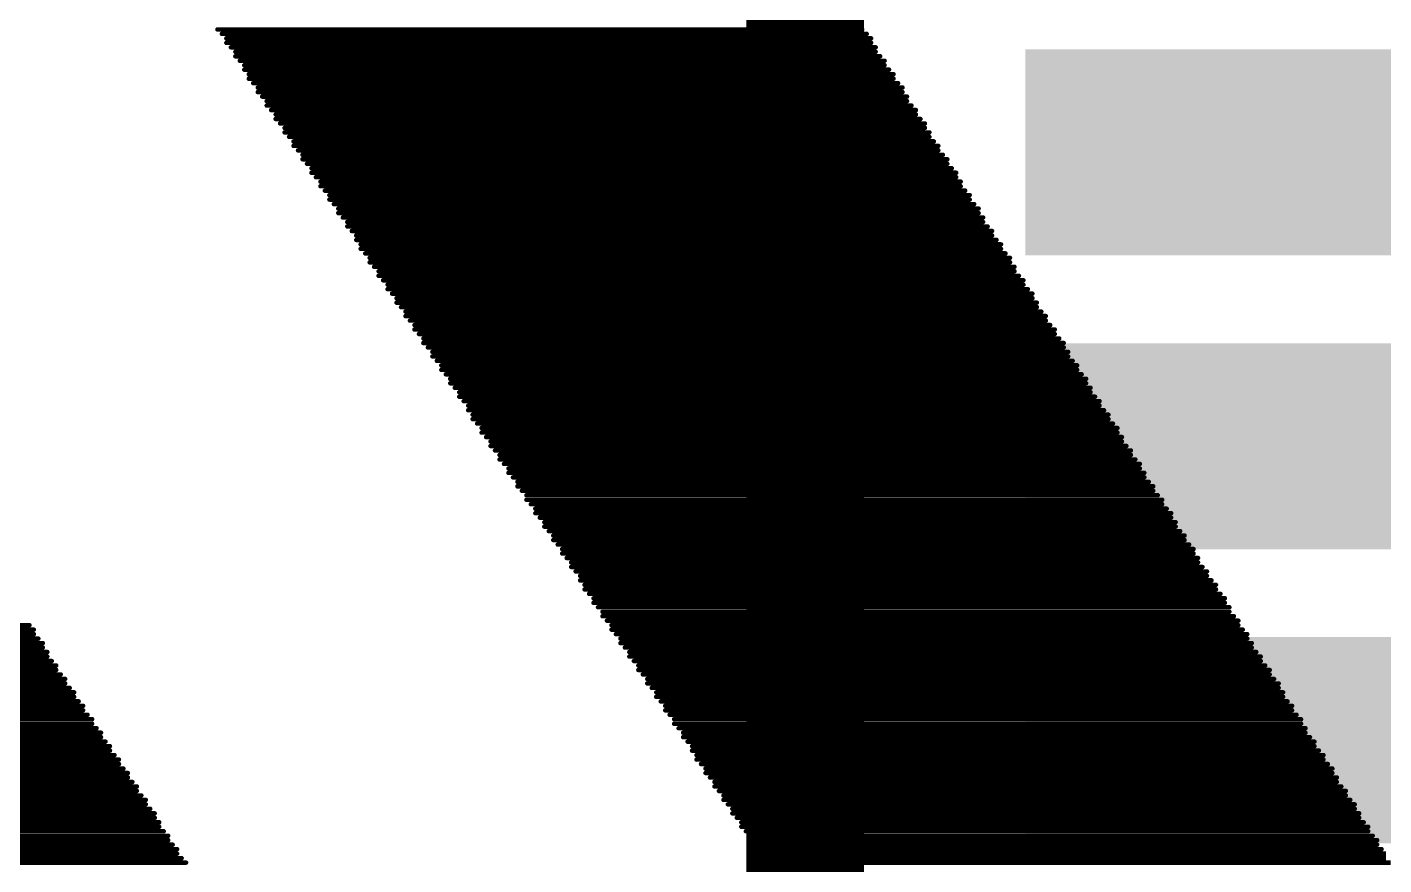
# Model space of a CAD drawing. Header units: millimetres. Extents: x -6 to 151, y -20 to 98.
# Drawn here: x 117.863 to 120.172, y 33.283 to 34.708 of the extents above; entities that cross this region are included whole.
import ezdxf

# ---------------------------------------------------------------- set-up
doc = ezdxf.new("R2010")
doc.units = ezdxf.units.MM
for name, color, linetype in [('BottomOverlay', 54, 'Continuous'), ('TopOverlay', 2, 'Continuous'), ('TopPaste', 8, 'Continuous'), ('TopSolder', 216, 'Continuous')]:
    doc.layers.add(name, color=color, linetype=linetype)

# ---------------------------------------------------------------- blocks, each defined once
blk = doc.blocks.new('TSQFP50P1600X1600X120_100N_286')
at = {"layer": 'TopPaste'}
for points in [[(3.85, -6.65), (4.15, -6.65), (4.15, -8.45), (3.85, -8.45)], [(4.35, -6.65), (4.65, -6.65), (4.65, -8.45), (4.35, -8.45)], [(4.85, -6.65), (5.15, -6.65), (5.15, -8.45), (4.85, -8.45)]]:
    blk.add_hatch(color=8, dxfattribs=at).paths.add_polyline_path(points)
at = {"layer": 'TopSolder'}
for points in [[(3.8246, -6.6246), (4.1754, -6.6246), (4.1754, -8.4754), (3.8246, -8.4754)], [(4.3246, -6.6246), (4.6754, -6.6246), (4.6754, -8.4754), (4.3246, -8.4754)], [(4.8246, -6.6246), (5.1754, -6.6246), (5.1754, -8.4754), (4.8246, -8.4754)]]:
    blk.add_hatch(color=216, dxfattribs=at).paths.add_polyline_path(points)
at = {"layer": 'TopOverlay', "const_width": 0.2}
blk.add_lwpolyline([(-6.25, -6.25), (6.25, -6.25)], dxfattribs=at)

msp = doc.modelspace()

# ---------------------------------------------------------------- linework, layer by layer
at = {"layer": 'BottomOverlay', "const_width": 0.00762}
for points in [[(118.1866, 34.704), (119.2839, 34.704)], [(118.1942, 34.6964), (119.2915, 34.6964)], [(118.2019, 34.6888), (119.2991, 34.6888)], [(118.2019, 34.6812), (119.2991, 34.6812)], [(118.2095, 34.6736), (119.3068, 34.6736)], [(118.2171, 34.6659), (119.3068, 34.6659)], [(118.2171, 34.6583), (119.3144, 34.6583)], [(118.2247, 34.6507), (119.322, 34.6507)], [(118.2323, 34.6431), (119.322, 34.6431)], [(118.2323, 34.6355), (119.3296, 34.6355)], [(118.24, 34.6278), (119.3372, 34.6278)], [(118.24, 34.6202), (119.3372, 34.6202)], [(118.2476, 34.6126), (119.3449, 34.6126)], [(118.2552, 34.605), (119.3525, 34.605)], [(118.2552, 34.5974), (119.3525, 34.5974)], [(118.2628, 34.5897), (119.3601, 34.5897)], [(118.2704, 34.5821), (119.3601, 34.5821)], [(118.2704, 34.5745), (119.3677, 34.5745)], [(118.2781, 34.5669), (119.3753, 34.5669)], [(118.2857, 34.5593), (119.3753, 34.5593)], [(118.2857, 34.5516), (119.383, 34.5516)], [(118.2933, 34.544), (119.3906, 34.544)], [(118.3009, 34.5364), (119.3906, 34.5364)], [(118.3009, 34.5288), (119.3982, 34.5288)], [(118.3085, 34.5212), (119.3982, 34.5212)], [(118.3162, 34.5135), (119.4058, 34.5135)], [(118.3162, 34.5059), (119.4134, 34.5059)], [(118.3238, 34.4983), (119.4134, 34.4983)], [(118.3314, 34.4907), (119.4211, 34.4907)], [(118.3314, 34.4831), (119.4287, 34.4831)], [(118.339, 34.4754), (119.4287, 34.4754)], [(118.3466, 34.4678), (119.4363, 34.4678)], [(118.3466, 34.4602), (119.4439, 34.4602)], [(118.3543, 34.4526), (119.4439, 34.4526)], [(118.3619, 34.445), (119.4515, 34.445)], [(118.3619, 34.4373), (119.4515, 34.4373)], [(118.3695, 34.4297), (119.4592, 34.4297)], [(118.3771, 34.4221), (119.4668, 34.4221)], [(118.3771, 34.4145), (119.4668, 34.4145)], [(118.3847, 34.4069), (119.4744, 34.4069)], [(118.3924, 34.3992), (119.482, 34.3992)], [(118.3924, 34.3916), (119.482, 34.3916)], [(118.4, 34.384), (119.4896, 34.384)], [(118.4076, 34.3764), (119.4896, 34.3764)], [(118.4076, 34.3688), (119.4973, 34.3688)], [(118.4152, 34.3611), (119.5049, 34.3611)], [(118.4228, 34.3535), (119.5049, 34.3535)], [(118.4228, 34.3459), (119.5125, 34.3459)], [(118.4305, 34.3383), (119.5201, 34.3383)], [(118.4305, 34.3307), (119.5201, 34.3307)], [(118.4381, 34.323), (119.5277, 34.323)], [(118.4457, 34.3154), (119.5354, 34.3154)], [(118.4457, 34.3078), (119.5354, 34.3078)], [(118.4533, 34.3002), (119.543, 34.3002)], [(118.4609, 34.2926), (119.543, 34.2926)], [(118.4609, 34.2849), (119.5506, 34.2849)], [(118.4686, 34.2773), (119.5582, 34.2773)], [(118.4762, 34.2697), (119.5582, 34.2697)], [(118.4762, 34.2621), (119.5658, 34.2621)], [(118.4838, 34.2545), (119.5735, 34.2545)], [(118.4914, 34.2468), (119.5735, 34.2468)], [(118.4914, 34.2392), (119.5811, 34.2392)], [(118.499, 34.2316), (119.5811, 34.2316)], [(118.5067, 34.224), (119.5887, 34.224)], [(118.5067, 34.2164), (119.5963, 34.2164)], [(118.5143, 34.2087), (119.5963, 34.2087)], [(118.5219, 34.2011), (119.6039, 34.2011)], [(118.5219, 34.1935), (119.6116, 34.1935)], [(118.5295, 34.1859), (119.6116, 34.1859)], [(118.5371, 34.1783), (119.6192, 34.1783)], [(118.5371, 34.1706), (119.6268, 34.1706)], [(118.5448, 34.163), (119.6268, 34.163)], [(118.5524, 34.1554), (119.6344, 34.1554)], [(118.5524, 34.1478), (119.6344, 34.1478)], [(118.56, 34.1402), (119.642, 34.1402)], [(118.5676, 34.1325), (119.6497, 34.1325)], [(118.5676, 34.1249), (119.6497, 34.1249)], [(118.5752, 34.1173), (119.6573, 34.1173)], [(118.5829, 34.1097), (119.6649, 34.1097)], [(118.5829, 34.1021), (119.6649, 34.1021)], [(118.5905, 34.0944), (119.6725, 34.0944)], [(118.5981, 34.0868), (119.6725, 34.0868)], [(118.5981, 34.0792), (119.6801, 34.0792)], [(118.6057, 34.0716), (119.6878, 34.0716)], [(118.6133, 34.064), (119.6878, 34.064)], [(118.6133, 34.0563), (119.6954, 34.0563)], [(118.621, 34.0487), (119.703, 34.0487)], [(118.621, 34.0411), (119.703, 34.0411)], [(118.6286, 34.0335), (119.7106, 34.0335)], [(118.6362, 34.0259), (119.7182, 34.0259)], [(118.6362, 34.0182), (119.7182, 34.0182)], [(118.6438, 34.0106), (119.7259, 34.0106)], [(118.6514, 34.003), (119.7259, 34.003)], [(118.6514, 33.9954), (119.7335, 33.9954)], [(118.6591, 33.9878), (119.7411, 33.9878)], [(118.6667, 33.9801), (119.7411, 33.9801)], [(118.6667, 33.9725), (119.7487, 33.9725)], [(118.6743, 33.9649), (119.7563, 33.9649)], [(118.6819, 33.9573), (119.7563, 33.9573)], [(118.6819, 33.9497), (119.764, 33.9497)], [(118.6895, 33.942), (119.764, 33.942)], [(118.6972, 33.9344), (119.7716, 33.9344)], [(118.6972, 33.9268), (119.7792, 33.9268)], [(118.7048, 33.9192), (119.7792, 33.9192)], [(118.7124, 33.9116), (119.7868, 33.9116)], [(118.7124, 33.9039), (119.7944, 33.9039)], [(118.72, 33.8963), (119.7944, 33.8963)], [(118.7276, 33.8887), (119.8021, 33.8887)], [(118.7276, 33.8811), (119.8097, 33.8811)], [(118.7353, 33.8735), (119.8097, 33.8735)], [(118.7429, 33.8658), (119.8173, 33.8658)], [(118.7429, 33.8582), (119.8173, 33.8582)], [(118.7505, 33.8506), (119.8249, 33.8506)], [(118.7581, 33.843), (119.8325, 33.843)], [(118.7581, 33.8354), (119.8325, 33.8354)], [(118.7657, 33.8277), (119.8402, 33.8277)], [(118.7734, 33.8201), (119.8478, 33.8201)], [(118.7734, 33.8125), (119.8478, 33.8125)], [(118.781, 33.8049), (119.8554, 33.8049)], [(118.7886, 33.7973), (119.8554, 33.7973)], [(118.7886, 33.7896), (119.863, 33.7896)], [(118.7962, 33.782), (119.8706, 33.782)], [(118.8038, 33.7744), (119.8706, 33.7744)], [(118.8038, 33.7668), (119.8783, 33.7668)], [(118.8115, 33.7592), (119.8859, 33.7592)], [(118.8115, 33.7515), (119.8859, 33.7515)], [(118.8191, 33.7439), (119.8935, 33.7439)], [(118.8267, 33.7363), (119.9011, 33.7363)], [(118.8267, 33.7287), (119.9011, 33.7287)], [(118.8343, 33.7211), (119.9087, 33.7211)], [(118.8419, 33.7134), (119.9087, 33.7134)], [(118.8419, 33.7058), (119.9164, 33.7058)], [(115.192, 33.6906), (117.8666, 33.6906)], [(115.192, 33.683), (117.8742, 33.683)], [(118.8496, 33.6982), (119.924, 33.6982)], [(118.8572, 33.6906), (119.924, 33.6906)], [(118.8572, 33.683), (119.9316, 33.683)], [(115.192, 33.6753), (117.8742, 33.6753)], [(115.192, 33.6677), (117.8818, 33.6677)], [(115.192, 33.6601), (117.8894, 33.6601)], [(118.8648, 33.6753), (119.9392, 33.6753)], [(118.8724, 33.6677), (119.9392, 33.6677)], [(118.8724, 33.6601), (119.9468, 33.6601)], [(115.192, 33.6525), (117.8894, 33.6525)], [(115.192, 33.6449), (117.8971, 33.6449)], [(115.192, 33.6372), (117.8971, 33.6372)], [(118.88, 33.6525), (119.9468, 33.6525)], [(118.8877, 33.6449), (119.9545, 33.6449)], [(118.8877, 33.6372), (119.9621, 33.6372)], [(115.192, 33.6296), (117.9047, 33.6296)], [(115.192, 33.622), (117.9123, 33.622)], [(115.192, 33.6144), (117.9123, 33.6144)], [(118.8953, 33.6296), (119.9621, 33.6296)], [(118.9029, 33.622), (119.9697, 33.622)], [(118.9029, 33.6144), (119.9773, 33.6144)], [(115.192, 33.6068), (117.9199, 33.6068)], [(115.192, 33.5991), (117.9275, 33.5991)], [(115.192, 33.5915), (117.9275, 33.5915)], [(118.9105, 33.6068), (119.9773, 33.6068)], [(118.9181, 33.5991), (119.9849, 33.5991)], [(118.9181, 33.5915), (119.9926, 33.5915)], [(115.192, 33.5839), (117.9352, 33.5839)], [(115.192, 33.5763), (117.9428, 33.5763)], [(115.192, 33.5687), (117.9428, 33.5687)], [(118.9258, 33.5839), (119.9926, 33.5839)], [(118.9334, 33.5763), (120.0002, 33.5763)], [(118.9334, 33.5687), (120.0002, 33.5687)], [(115.192, 33.561), (117.9504, 33.561)], [(115.192, 33.5534), (117.958, 33.5534)], [(115.192, 33.5458), (117.958, 33.5458)], [(118.941, 33.561), (120.0078, 33.561)], [(118.9486, 33.5534), (120.0154, 33.5534)], [(118.9486, 33.5458), (120.0154, 33.5458)], [(115.192, 33.5382), (117.9656, 33.5382)], [(115.192, 33.5306), (117.9733, 33.5306)], [(115.192, 33.5229), (117.9733, 33.5229)], [(118.9562, 33.5382), (120.023, 33.5382)], [(118.9639, 33.5306), (120.0307, 33.5306)], [(118.9639, 33.5229), (120.0307, 33.5229)], [(115.192, 33.5153), (117.9809, 33.5153)], [(115.192, 33.5077), (117.9885, 33.5077)], [(115.192, 33.5001), (117.9885, 33.5001)], [(118.9715, 33.5153), (120.0383, 33.5153)], [(118.9791, 33.5077), (120.0383, 33.5077)], [(118.9791, 33.5001), (120.0459, 33.5001)], [(115.192, 33.4925), (117.9961, 33.4925)], [(115.192, 33.4848), (118.0037, 33.4848)], [(115.192, 33.4772), (118.0037, 33.4772)], [(118.9867, 33.4925), (120.0535, 33.4925)], [(118.9943, 33.4848), (120.0535, 33.4848)], [(118.9943, 33.4772), (120.0611, 33.4772)], [(115.192, 33.4696), (118.0114, 33.4696)], [(115.192, 33.462), (118.019, 33.462)], [(115.192, 33.4544), (118.019, 33.4544)], [(119.002, 33.4696), (120.0688, 33.4696)], [(119.002, 33.462), (120.0688, 33.462)], [(119.0096, 33.4544), (120.0764, 33.4544)], [(115.192, 33.4467), (118.0266, 33.4467)], [(115.192, 33.4391), (118.0342, 33.4391)], [(115.192, 33.4315), (118.0342, 33.4315)], [(119.0172, 33.4467), (120.084, 33.4467)], [(119.0172, 33.4391), (120.084, 33.4391)], [(119.0248, 33.4315), (120.0916, 33.4315)], [(115.192, 33.4239), (118.0418, 33.4239)], [(115.192, 33.4163), (118.0495, 33.4163)], [(115.192, 33.4086), (118.0495, 33.4086)], [(119.0324, 33.4239), (120.0916, 33.4239)], [(119.0324, 33.4163), (120.0992, 33.4163)], [(119.0401, 33.4086), (120.1069, 33.4086)], [(115.192, 33.401), (118.0571, 33.401)], [(115.192, 33.3934), (118.0647, 33.3934)], [(115.192, 33.3858), (118.0647, 33.3858)], [(119.0477, 33.401), (120.1069, 33.401)], [(119.0477, 33.3934), (120.1145, 33.3934)], [(119.0553, 33.3858), (120.1221, 33.3858)], [(115.192, 33.3782), (118.0723, 33.3782)], [(115.192, 33.3705), (118.0799, 33.3705)], [(115.192, 33.3629), (118.0799, 33.3629)], [(119.0629, 33.3782), (120.1221, 33.3782)], [(119.0629, 33.3705), (120.1297, 33.3705)], [(119.0705, 33.3629), (120.1297, 33.3629)], [(115.192, 33.3553), (118.0876, 33.3553)], [(115.192, 33.3477), (118.0876, 33.3477)], [(115.192, 33.3401), (118.0952, 33.3401)], [(119.0782, 33.3553), (120.1373, 33.3553)], [(119.0782, 33.3477), (120.145, 33.3477)], [(119.0858, 33.3401), (120.145, 33.3401)], [(115.192, 33.3324), (118.1028, 33.3324)], [(115.192, 33.3248), (118.1028, 33.3248)], [(115.192, 33.3172), (118.1104, 33.3172)], [(119.0934, 33.3324), (120.1526, 33.3324)], [(119.0934, 33.3248), (120.1602, 33.3248)], [(119.101, 33.3172), (120.1602, 33.3172)], [(115.192, 33.3096), (118.118, 33.3096)], [(115.192, 33.302), (118.118, 33.302)], [(115.192, 33.2943), (118.1257, 33.2943)], [(119.1086, 33.3096), (120.1678, 33.3096)], [(119.1086, 33.302), (120.1754, 33.302)], [(119.1163, 33.2943), (120.1754, 33.2943)], [(115.192, 33.2867), (118.1333, 33.2867)], [(119.1239, 33.2867), (120.1831, 33.2867)]]:
    msp.add_lwpolyline(points, dxfattribs=at)
at = {"layer": 'BottomOverlay', "const_width": 0.00381}
for points in [[(118.1847, 34.704, 1), (118.1885, 34.704, 1)], [(119.282, 34.704, 1), (119.2858, 34.704, 1)], [(118.1923, 34.6964, 1), (118.1961, 34.6964, 1)], [(118.1999, 34.6888, 1), (118.2038, 34.6888, 1)], [(118.1999, 34.6812, 1), (118.2038, 34.6812, 1)], [(119.2896, 34.6964, 1), (119.2934, 34.6964, 1)], [(119.2972, 34.6888, 1), (119.301, 34.6888, 1)], [(119.2972, 34.6812, 1), (119.301, 34.6812, 1)], [(118.2076, 34.6736, 1), (118.2114, 34.6736, 1)], [(118.2152, 34.6659, 1), (118.219, 34.6659, 1)], [(118.2152, 34.6583, 1), (118.219, 34.6583, 1)], [(119.3048, 34.6736, 1), (119.3087, 34.6736, 1)], [(119.3048, 34.6659, 1), (119.3087, 34.6659, 1)], [(119.3125, 34.6583, 1), (119.3163, 34.6583, 1)], [(118.2228, 34.6507, 1), (118.2266, 34.6507, 1)], [(118.2304, 34.6431, 1), (118.2342, 34.6431, 1)], [(118.2304, 34.6355, 1), (118.2342, 34.6355, 1)], [(119.3201, 34.6507, 1), (119.3239, 34.6507, 1)], [(119.3201, 34.6431, 1), (119.3239, 34.6431, 1)], [(119.3277, 34.6355, 1), (119.3315, 34.6355, 1)], [(118.238, 34.6278, 1), (118.2419, 34.6278, 1)], [(118.238, 34.6202, 1), (118.2419, 34.6202, 1)], [(118.2457, 34.6126, 1), (118.2495, 34.6126, 1)], [(119.3353, 34.6278, 1), (119.3391, 34.6278, 1)], [(119.3353, 34.6202, 1), (119.3391, 34.6202, 1)], [(119.3429, 34.6126, 1), (119.3468, 34.6126, 1)], [(118.2533, 34.605, 1), (118.2571, 34.605, 1)], [(118.2533, 34.5974, 1), (118.2571, 34.5974, 1)], [(118.2609, 34.5897, 1), (118.2647, 34.5897, 1)], [(119.3506, 34.605, 1), (119.3544, 34.605, 1)], [(119.3506, 34.5974, 1), (119.3544, 34.5974, 1)], [(119.3582, 34.5897, 1), (119.362, 34.5897, 1)], [(118.2685, 34.5821, 1), (118.2723, 34.5821, 1)], [(118.2685, 34.5745, 1), (118.2723, 34.5745, 1)], [(118.2761, 34.5669, 1), (118.28, 34.5669, 1)], [(119.3582, 34.5821, 1), (119.362, 34.5821, 1)], [(119.3658, 34.5745, 1), (119.3696, 34.5745, 1)], [(119.3734, 34.5669, 1), (119.3772, 34.5669, 1)], [(118.2838, 34.5593, 1), (118.2876, 34.5593, 1)], [(118.2838, 34.5516, 1), (118.2876, 34.5516, 1)], [(118.2914, 34.544, 1), (118.2952, 34.544, 1)], [(119.3734, 34.5593, 1), (119.3772, 34.5593, 1)], [(119.381, 34.5516, 1), (119.3849, 34.5516, 1)], [(119.3887, 34.544, 1), (119.3925, 34.544, 1)], [(118.299, 34.5364, 1), (118.3028, 34.5364, 1)], [(118.299, 34.5288, 1), (118.3028, 34.5288, 1)], [(118.3066, 34.5212, 1), (118.3104, 34.5212, 1)], [(119.3887, 34.5364, 1), (119.3925, 34.5364, 1)], [(119.3963, 34.5288, 1), (119.4001, 34.5288, 1)], [(119.3963, 34.5212, 1), (119.4001, 34.5212, 1)], [(118.3142, 34.5135, 1), (118.3181, 34.5135, 1)], [(118.3142, 34.5059, 1), (118.3181, 34.5059, 1)], [(118.3219, 34.4983, 1), (118.3257, 34.4983, 1)], [(118.3295, 34.4907, 1), (118.3333, 34.4907, 1)], [(119.4039, 34.5135, 1), (119.4077, 34.5135, 1)], [(119.4115, 34.5059, 1), (119.4153, 34.5059, 1)], [(119.4115, 34.4983, 1), (119.4153, 34.4983, 1)], [(119.4191, 34.4907, 1), (119.423, 34.4907, 1)], [(118.3295, 34.4831, 1), (118.3333, 34.4831, 1)], [(118.3371, 34.4754, 1), (118.3409, 34.4754, 1)], [(118.3447, 34.4678, 1), (118.3485, 34.4678, 1)], [(119.4268, 34.4831, 1), (119.4306, 34.4831, 1)], [(119.4268, 34.4754, 1), (119.4306, 34.4754, 1)], [(119.4344, 34.4678, 1), (119.4382, 34.4678, 1)], [(118.3447, 34.4602, 1), (118.3485, 34.4602, 1)], [(118.3523, 34.4526, 1), (118.3562, 34.4526, 1)], [(118.36, 34.445, 1), (118.3638, 34.445, 1)], [(119.442, 34.4602, 1), (119.4458, 34.4602, 1)], [(119.442, 34.4526, 1), (119.4458, 34.4526, 1)], [(119.4496, 34.445, 1), (119.4534, 34.445, 1)], [(118.36, 34.4373, 1), (118.3638, 34.4373, 1)], [(118.3676, 34.4297, 1), (118.3714, 34.4297, 1)], [(118.3752, 34.4221, 1), (118.379, 34.4221, 1)], [(119.4496, 34.4373, 1), (119.4534, 34.4373, 1)], [(119.4572, 34.4297, 1), (119.4611, 34.4297, 1)], [(119.4649, 34.4221, 1), (119.4687, 34.4221, 1)], [(118.3752, 34.4145, 1), (118.379, 34.4145, 1)], [(118.3828, 34.4069, 1), (118.3866, 34.4069, 1)], [(118.3904, 34.3992, 1), (118.3943, 34.3992, 1)], [(119.4649, 34.4145, 1), (119.4687, 34.4145, 1)], [(119.4725, 34.4069, 1), (119.4763, 34.4069, 1)], [(119.4801, 34.3992, 1), (119.4839, 34.3992, 1)], [(118.3904, 34.3916, 1), (118.3943, 34.3916, 1)], [(118.3981, 34.384, 1), (118.4019, 34.384, 1)], [(118.4057, 34.3764, 1), (118.4095, 34.3764, 1)], [(119.4801, 34.3916, 1), (119.4839, 34.3916, 1)], [(119.4877, 34.384, 1), (119.4915, 34.384, 1)], [(119.4877, 34.3764, 1), (119.4915, 34.3764, 1)], [(118.4057, 34.3688, 1), (118.4095, 34.3688, 1)], [(118.4133, 34.3611, 1), (118.4171, 34.3611, 1)], [(118.4209, 34.3535, 1), (118.4247, 34.3535, 1)], [(119.4953, 34.3688, 1), (119.4992, 34.3688, 1)], [(119.503, 34.3611, 1), (119.5068, 34.3611, 1)], [(119.503, 34.3535, 1), (119.5068, 34.3535, 1)], [(118.4209, 34.3459, 1), (118.4247, 34.3459, 1)], [(118.4285, 34.3383, 1), (118.4324, 34.3383, 1)], [(118.4285, 34.3307, 1), (118.4324, 34.3307, 1)], [(119.5106, 34.3459, 1), (119.5144, 34.3459, 1)], [(119.5182, 34.3383, 1), (119.522, 34.3383, 1)], [(119.5182, 34.3307, 1), (119.522, 34.3307, 1)], [(118.4362, 34.323, 1), (118.44, 34.323, 1)], [(118.4438, 34.3154, 1), (118.4476, 34.3154, 1)], [(118.4438, 34.3078, 1), (118.4476, 34.3078, 1)], [(119.5258, 34.323, 1), (119.5296, 34.323, 1)], [(119.5334, 34.3154, 1), (119.5373, 34.3154, 1)], [(119.5334, 34.3078, 1), (119.5373, 34.3078, 1)], [(118.4514, 34.3002, 1), (118.4552, 34.3002, 1)], [(118.459, 34.2926, 1), (118.4628, 34.2926, 1)], [(118.459, 34.2849, 1), (118.4628, 34.2849, 1)], [(119.5411, 34.3002, 1), (119.5449, 34.3002, 1)], [(119.5411, 34.2926, 1), (119.5449, 34.2926, 1)], [(119.5487, 34.2849, 1), (119.5525, 34.2849, 1)], [(118.4666, 34.2773, 1), (118.4705, 34.2773, 1)], [(118.4743, 34.2697, 1), (118.4781, 34.2697, 1)], [(118.4743, 34.2621, 1), (118.4781, 34.2621, 1)], [(119.5563, 34.2773, 1), (119.5601, 34.2773, 1)], [(119.5563, 34.2697, 1), (119.5601, 34.2697, 1)], [(119.5639, 34.2621, 1), (119.5677, 34.2621, 1)], [(118.4819, 34.2545, 1), (118.4857, 34.2545, 1)], [(118.4895, 34.2468, 1), (118.4933, 34.2468, 1)], [(118.4895, 34.2392, 1), (118.4933, 34.2392, 1)], [(119.5715, 34.2545, 1), (119.5754, 34.2545, 1)], [(119.5715, 34.2468, 1), (119.5754, 34.2468, 1)], [(119.5792, 34.2392, 1), (119.583, 34.2392, 1)], [(118.4971, 34.2316, 1), (118.5009, 34.2316, 1)], [(118.5047, 34.224, 1), (118.5086, 34.224, 1)], [(118.5047, 34.2164, 1), (118.5086, 34.2164, 1)], [(119.5792, 34.2316, 1), (119.583, 34.2316, 1)], [(119.5868, 34.224, 1), (119.5906, 34.224, 1)], [(119.5944, 34.2164, 1), (119.5982, 34.2164, 1)], [(118.5124, 34.2087, 1), (118.5162, 34.2087, 1)], [(118.52, 34.2011, 1), (118.5238, 34.2011, 1)], [(118.52, 34.1935, 1), (118.5238, 34.1935, 1)], [(119.5944, 34.2087, 1), (119.5982, 34.2087, 1)], [(119.602, 34.2011, 1), (119.6058, 34.2011, 1)], [(119.6096, 34.1935, 1), (119.6135, 34.1935, 1)], [(118.5276, 34.1859, 1), (118.5314, 34.1859, 1)], [(118.5352, 34.1783, 1), (118.539, 34.1783, 1)], [(118.5352, 34.1706, 1), (118.539, 34.1706, 1)], [(119.6096, 34.1859, 1), (119.6135, 34.1859, 1)], [(119.6173, 34.1783, 1), (119.6211, 34.1783, 1)], [(119.6249, 34.1706, 1), (119.6287, 34.1706, 1)], [(118.5428, 34.163, 1), (118.5467, 34.163, 1)], [(118.5505, 34.1554, 1), (118.5543, 34.1554, 1)], [(118.5505, 34.1478, 1), (118.5543, 34.1478, 1)], [(119.6249, 34.163, 1), (119.6287, 34.163, 1)], [(119.6325, 34.1554, 1), (119.6363, 34.1554, 1)], [(119.6325, 34.1478, 1), (119.6363, 34.1478, 1)], [(118.5581, 34.1402, 1), (118.5619, 34.1402, 1)], [(118.5657, 34.1325, 1), (118.5695, 34.1325, 1)], [(118.5657, 34.1249, 1), (118.5695, 34.1249, 1)], [(119.6401, 34.1402, 1), (119.6439, 34.1402, 1)], [(119.6477, 34.1325, 1), (119.6516, 34.1325, 1)], [(119.6477, 34.1249, 1), (119.6516, 34.1249, 1)], [(118.5733, 34.1173, 1), (118.5771, 34.1173, 1)], [(118.5809, 34.1097, 1), (118.5848, 34.1097, 1)], [(118.5809, 34.1021, 1), (118.5848, 34.1021, 1)], [(119.6554, 34.1173, 1), (119.6592, 34.1173, 1)], [(119.663, 34.1097, 1), (119.6668, 34.1097, 1)], [(119.663, 34.1021, 1), (119.6668, 34.1021, 1)], [(118.5886, 34.0944, 1), (118.5924, 34.0944, 1)], [(118.5962, 34.0868, 1), (118.6, 34.0868, 1)], [(118.5962, 34.0792, 1), (118.6, 34.0792, 1)], [(119.6706, 34.0944, 1), (119.6744, 34.0944, 1)], [(119.6706, 34.0868, 1), (119.6744, 34.0868, 1)], [(119.6782, 34.0792, 1), (119.682, 34.0792, 1)], [(118.6038, 34.0716, 1), (118.6076, 34.0716, 1)], [(118.6114, 34.064, 1), (118.6152, 34.064, 1)], [(118.6114, 34.0563, 1), (118.6152, 34.0563, 1)], [(119.6858, 34.0716, 1), (119.6897, 34.0716, 1)], [(119.6858, 34.064, 1), (119.6897, 34.064, 1)], [(119.6935, 34.0563, 1), (119.6973, 34.0563, 1)], [(118.619, 34.0487, 1), (118.6229, 34.0487, 1)], [(118.619, 34.0411, 1), (118.6229, 34.0411, 1)], [(118.6267, 34.0335, 1), (118.6305, 34.0335, 1)], [(119.7011, 34.0487, 1), (119.7049, 34.0487, 1)], [(119.7011, 34.0411, 1), (119.7049, 34.0411, 1)], [(119.7087, 34.0335, 1), (119.7125, 34.0335, 1)], [(118.6343, 34.0259, 1), (118.6381, 34.0259, 1)], [(118.6343, 34.0182, 1), (118.6381, 34.0182, 1)], [(118.6419, 34.0106, 1), (118.6457, 34.0106, 1)], [(119.7163, 34.0259, 1), (119.7201, 34.0259, 1)], [(119.7163, 34.0182, 1), (119.7201, 34.0182, 1)], [(119.7239, 34.0106, 1), (119.7278, 34.0106, 1)], [(118.6495, 34.003, 1), (118.6533, 34.003, 1)], [(118.6495, 33.9954, 1), (118.6533, 33.9954, 1)], [(118.6571, 33.9878, 1), (118.661, 33.9878, 1)], [(119.7239, 34.003, 1), (119.7278, 34.003, 1)], [(119.7316, 33.9954, 1), (119.7354, 33.9954, 1)], [(119.7392, 33.9878, 1), (119.743, 33.9878, 1)], [(118.6648, 33.9801, 1), (118.6686, 33.9801, 1)], [(118.6648, 33.9725, 1), (118.6686, 33.9725, 1)], [(118.6724, 33.9649, 1), (118.6762, 33.9649, 1)], [(119.7392, 33.9801, 1), (119.743, 33.9801, 1)], [(119.7468, 33.9725, 1), (119.7506, 33.9725, 1)], [(119.7544, 33.9649, 1), (119.7582, 33.9649, 1)], [(118.68, 33.9573, 1), (118.6838, 33.9573, 1)], [(118.68, 33.9497, 1), (118.6838, 33.9497, 1)], [(118.6876, 33.942, 1), (118.6914, 33.942, 1)], [(119.7544, 33.9573, 1), (119.7582, 33.9573, 1)], [(119.762, 33.9497, 1), (119.7659, 33.9497, 1)], [(119.762, 33.942, 1), (119.7659, 33.942, 1)], [(118.6952, 33.9344, 1), (118.6991, 33.9344, 1)], [(118.6952, 33.9268, 1), (118.6991, 33.9268, 1)], [(118.7029, 33.9192, 1), (118.7067, 33.9192, 1)], [(119.7697, 33.9344, 1), (119.7735, 33.9344, 1)], [(119.7773, 33.9268, 1), (119.7811, 33.9268, 1)], [(119.7773, 33.9192, 1), (119.7811, 33.9192, 1)], [(118.7105, 33.9116, 1), (118.7143, 33.9116, 1)], [(118.7105, 33.9039, 1), (118.7143, 33.9039, 1)], [(118.7181, 33.8963, 1), (118.7219, 33.8963, 1)], [(119.7849, 33.9116, 1), (119.7887, 33.9116, 1)], [(119.7925, 33.9039, 1), (119.7963, 33.9039, 1)], [(119.7925, 33.8963, 1), (119.7963, 33.8963, 1)], [(118.7257, 33.8887, 1), (118.7295, 33.8887, 1)], [(118.7257, 33.8811, 1), (118.7295, 33.8811, 1)], [(118.7333, 33.8735, 1), (118.7372, 33.8735, 1)], [(119.8001, 33.8887, 1), (119.804, 33.8887, 1)], [(119.8078, 33.8811, 1), (119.8116, 33.8811, 1)], [(119.8078, 33.8735, 1), (119.8116, 33.8735, 1)], [(118.741, 33.8658, 1), (118.7448, 33.8658, 1)], [(118.741, 33.8582, 1), (118.7448, 33.8582, 1)], [(118.7486, 33.8506, 1), (118.7524, 33.8506, 1)], [(119.8154, 33.8658, 1), (119.8192, 33.8658, 1)], [(119.8154, 33.8582, 1), (119.8192, 33.8582, 1)], [(119.823, 33.8506, 1), (119.8268, 33.8506, 1)], [(118.7562, 33.843, 1), (118.76, 33.843, 1)], [(118.7562, 33.8354, 1), (118.76, 33.8354, 1)], [(118.7638, 33.8277, 1), (118.7676, 33.8277, 1)], [(119.8306, 33.843, 1), (119.8344, 33.843, 1)], [(119.8306, 33.8354, 1), (119.8344, 33.8354, 1)], [(119.8382, 33.8277, 1), (119.8421, 33.8277, 1)], [(118.7714, 33.8201, 1), (118.7753, 33.8201, 1)], [(118.7714, 33.8125, 1), (118.7753, 33.8125, 1)], [(118.7791, 33.8049, 1), (118.7829, 33.8049, 1)], [(119.8459, 33.8201, 1), (119.8497, 33.8201, 1)], [(119.8459, 33.8125, 1), (119.8497, 33.8125, 1)], [(119.8535, 33.8049, 1), (119.8573, 33.8049, 1)], [(118.7867, 33.7973, 1), (118.7905, 33.7973, 1)], [(118.7867, 33.7896, 1), (118.7905, 33.7896, 1)], [(118.7943, 33.782, 1), (118.7981, 33.782, 1)], [(119.8535, 33.7973, 1), (119.8573, 33.7973, 1)], [(119.8611, 33.7896, 1), (119.8649, 33.7896, 1)], [(119.8687, 33.782, 1), (119.8725, 33.782, 1)], [(118.8019, 33.7744, 1), (118.8057, 33.7744, 1)], [(118.8019, 33.7668, 1), (118.8057, 33.7668, 1)], [(118.8095, 33.7592, 1), (118.8134, 33.7592, 1)], [(119.8687, 33.7744, 1), (119.8725, 33.7744, 1)], [(119.8763, 33.7668, 1), (119.8802, 33.7668, 1)], [(119.884, 33.7592, 1), (119.8878, 33.7592, 1)], [(118.8095, 33.7515, 1), (118.8134, 33.7515, 1)], [(118.8172, 33.7439, 1), (118.821, 33.7439, 1)], [(118.8248, 33.7363, 1), (118.8286, 33.7363, 1)], [(118.8248, 33.7287, 1), (118.8286, 33.7287, 1)], [(119.884, 33.7515, 1), (119.8878, 33.7515, 1)], [(119.8916, 33.7439, 1), (119.8954, 33.7439, 1)], [(119.8992, 33.7363, 1), (119.903, 33.7363, 1)], [(119.8992, 33.7287, 1), (119.903, 33.7287, 1)], [(118.8324, 33.7211, 1), (118.8362, 33.7211, 1)], [(118.84, 33.7134, 1), (118.8438, 33.7134, 1)], [(118.84, 33.7058, 1), (118.8438, 33.7058, 1)], [(119.9068, 33.7211, 1), (119.9106, 33.7211, 1)], [(119.9068, 33.7134, 1), (119.9106, 33.7134, 1)], [(119.9144, 33.7058, 1), (119.9183, 33.7058, 1)], [(117.8647, 33.6906, 1), (117.8685, 33.6906, 1)], [(117.8723, 33.683, 1), (117.8761, 33.683, 1)], [(118.8476, 33.6982, 1), (118.8515, 33.6982, 1)], [(118.8553, 33.6906, 1), (118.8591, 33.6906, 1)], [(118.8553, 33.683, 1), (118.8591, 33.683, 1)], [(119.9221, 33.6982, 1), (119.9259, 33.6982, 1)], [(119.9221, 33.6906, 1), (119.9259, 33.6906, 1)], [(119.9297, 33.683, 1), (119.9335, 33.683, 1)], [(117.8723, 33.6753, 1), (117.8761, 33.6753, 1)], [(117.8799, 33.6677, 1), (117.8837, 33.6677, 1)], [(117.8875, 33.6601, 1), (117.8913, 33.6601, 1)], [(118.8629, 33.6753, 1), (118.8667, 33.6753, 1)], [(118.8705, 33.6677, 1), (118.8743, 33.6677, 1)], [(118.8705, 33.6601, 1), (118.8743, 33.6601, 1)], [(119.9373, 33.6753, 1), (119.9411, 33.6753, 1)], [(119.9373, 33.6677, 1), (119.9411, 33.6677, 1)], [(119.9449, 33.6601, 1), (119.9487, 33.6601, 1)], [(117.8875, 33.6525, 1), (117.8913, 33.6525, 1)], [(117.8951, 33.6449, 1), (117.899, 33.6449, 1)], [(117.8951, 33.6372, 1), (117.899, 33.6372, 1)], [(118.8781, 33.6525, 1), (118.8819, 33.6525, 1)], [(118.8857, 33.6449, 1), (118.8896, 33.6449, 1)], [(118.8857, 33.6372, 1), (118.8896, 33.6372, 1)], [(119.9449, 33.6525, 1), (119.9487, 33.6525, 1)], [(119.9525, 33.6449, 1), (119.9564, 33.6449, 1)], [(119.9602, 33.6372, 1), (119.964, 33.6372, 1)], [(117.9028, 33.6296, 1), (117.9066, 33.6296, 1)], [(117.9104, 33.622, 1), (117.9142, 33.622, 1)], [(117.9104, 33.6144, 1), (117.9142, 33.6144, 1)], [(118.8934, 33.6296, 1), (118.8972, 33.6296, 1)], [(118.901, 33.622, 1), (118.9048, 33.622, 1)], [(118.901, 33.6144, 1), (118.9048, 33.6144, 1)], [(119.9602, 33.6296, 1), (119.964, 33.6296, 1)], [(119.9678, 33.622, 1), (119.9716, 33.622, 1)], [(119.9754, 33.6144, 1), (119.9792, 33.6144, 1)], [(117.918, 33.6068, 1), (117.9218, 33.6068, 1)], [(117.9256, 33.5991, 1), (117.9294, 33.5991, 1)], [(117.9256, 33.5915, 1), (117.9294, 33.5915, 1)], [(118.9086, 33.6068, 1), (118.9124, 33.6068, 1)], [(118.9162, 33.5991, 1), (118.92, 33.5991, 1)], [(118.9162, 33.5915, 1), (118.92, 33.5915, 1)], [(119.9754, 33.6068, 1), (119.9792, 33.6068, 1)], [(119.983, 33.5991, 1), (119.9868, 33.5991, 1)], [(119.9906, 33.5915, 1), (119.9945, 33.5915, 1)], [(117.9332, 33.5839, 1), (117.9371, 33.5839, 1)], [(117.9409, 33.5763, 1), (117.9447, 33.5763, 1)], [(117.9409, 33.5687, 1), (117.9447, 33.5687, 1)], [(118.9238, 33.5839, 1), (118.9277, 33.5839, 1)], [(118.9315, 33.5763, 1), (118.9353, 33.5763, 1)], [(118.9315, 33.5687, 1), (118.9353, 33.5687, 1)], [(119.9906, 33.5839, 1), (119.9945, 33.5839, 1)], [(119.9983, 33.5763, 1), (120.0021, 33.5763, 1)], [(119.9983, 33.5687, 1), (120.0021, 33.5687, 1)], [(117.9485, 33.561, 1), (117.9523, 33.561, 1)], [(117.9561, 33.5534, 1), (117.9599, 33.5534, 1)], [(117.9561, 33.5458, 1), (117.9599, 33.5458, 1)], [(118.9391, 33.561, 1), (118.9429, 33.561, 1)], [(118.9467, 33.5534, 1), (118.9505, 33.5534, 1)], [(118.9467, 33.5458, 1), (118.9505, 33.5458, 1)], [(120.0059, 33.561, 1), (120.0097, 33.561, 1)], [(120.0135, 33.5534, 1), (120.0173, 33.5534, 1)], [(120.0135, 33.5458, 1), (120.0173, 33.5458, 1)], [(117.9637, 33.5382, 1), (117.9675, 33.5382, 1)], [(117.9713, 33.5306, 1), (117.9752, 33.5306, 1)], [(117.9713, 33.5229, 1), (117.9752, 33.5229, 1)], [(118.9543, 33.5382, 1), (118.9581, 33.5382, 1)], [(118.9619, 33.5306, 1), (118.9658, 33.5306, 1)], [(118.9619, 33.5229, 1), (118.9658, 33.5229, 1)], [(120.0211, 33.5382, 1), (120.0249, 33.5382, 1)], [(120.0287, 33.5306, 1), (120.0326, 33.5306, 1)], [(120.0287, 33.5229, 1), (120.0326, 33.5229, 1)], [(117.979, 33.5153, 1), (117.9828, 33.5153, 1)], [(117.9866, 33.5077, 1), (117.9904, 33.5077, 1)], [(117.9866, 33.5001, 1), (117.9904, 33.5001, 1)], [(118.9696, 33.5153, 1), (118.9734, 33.5153, 1)], [(118.9772, 33.5077, 1), (118.981, 33.5077, 1)], [(118.9772, 33.5001, 1), (118.981, 33.5001, 1)], [(120.0364, 33.5153, 1), (120.0402, 33.5153, 1)], [(120.0364, 33.5077, 1), (120.0402, 33.5077, 1)], [(120.044, 33.5001, 1), (120.0478, 33.5001, 1)], [(117.9942, 33.4925, 1), (117.998, 33.4925, 1)], [(118.0018, 33.4848, 1), (118.0056, 33.4848, 1)], [(118.0018, 33.4772, 1), (118.0056, 33.4772, 1)], [(118.9848, 33.4925, 1), (118.9886, 33.4925, 1)], [(118.9924, 33.4848, 1), (118.9962, 33.4848, 1)], [(118.9924, 33.4772, 1), (118.9962, 33.4772, 1)], [(120.0516, 33.4925, 1), (120.0554, 33.4925, 1)], [(120.0516, 33.4848, 1), (120.0554, 33.4848, 1)], [(120.0592, 33.4772, 1), (120.063, 33.4772, 1)], [(118.0094, 33.4696, 1), (118.0133, 33.4696, 1)], [(118.0171, 33.462, 1), (118.0209, 33.462, 1)], [(118.0171, 33.4544, 1), (118.0209, 33.4544, 1)], [(119, 33.4696, 1), (119.0039, 33.4696, 1)], [(119, 33.462, 1), (119.0039, 33.462, 1)], [(119.0077, 33.4544, 1), (119.0115, 33.4544, 1)], [(120.0668, 33.4696, 1), (120.0707, 33.4696, 1)], [(120.0668, 33.462, 1), (120.0707, 33.462, 1)], [(120.0745, 33.4544, 1), (120.0783, 33.4544, 1)], [(118.0247, 33.4467, 1), (118.0285, 33.4467, 1)], [(118.0323, 33.4391, 1), (118.0361, 33.4391, 1)], [(118.0323, 33.4315, 1), (118.0361, 33.4315, 1)], [(119.0153, 33.4467, 1), (119.0191, 33.4467, 1)], [(119.0153, 33.4391, 1), (119.0191, 33.4391, 1)], [(119.0229, 33.4315, 1), (119.0267, 33.4315, 1)], [(120.0821, 33.4467, 1), (120.0859, 33.4467, 1)], [(120.0821, 33.4391, 1), (120.0859, 33.4391, 1)], [(120.0897, 33.4315, 1), (120.0935, 33.4315, 1)], [(118.0399, 33.4239, 1), (118.0437, 33.4239, 1)], [(118.0475, 33.4163, 1), (118.0514, 33.4163, 1)], [(118.0475, 33.4086, 1), (118.0514, 33.4086, 1)], [(119.0305, 33.4239, 1), (119.0343, 33.4239, 1)], [(119.0305, 33.4163, 1), (119.0343, 33.4163, 1)], [(119.0381, 33.4086, 1), (119.042, 33.4086, 1)], [(120.0897, 33.4239, 1), (120.0935, 33.4239, 1)], [(120.0973, 33.4163, 1), (120.1011, 33.4163, 1)], [(120.1049, 33.4086, 1), (120.1088, 33.4086, 1)], [(118.0552, 33.401, 1), (118.059, 33.401, 1)], [(118.0628, 33.3934, 1), (118.0666, 33.3934, 1)], [(118.0628, 33.3858, 1), (118.0666, 33.3858, 1)], [(119.0458, 33.401, 1), (119.0496, 33.401, 1)], [(119.0458, 33.3934, 1), (119.0496, 33.3934, 1)], [(119.0534, 33.3858, 1), (119.0572, 33.3858, 1)], [(120.1049, 33.401, 1), (120.1088, 33.401, 1)], [(120.1126, 33.3934, 1), (120.1164, 33.3934, 1)], [(120.1202, 33.3858, 1), (120.124, 33.3858, 1)], [(118.0704, 33.3782, 1), (118.0742, 33.3782, 1)], [(118.078, 33.3705, 1), (118.0818, 33.3705, 1)], [(118.078, 33.3629, 1), (118.0818, 33.3629, 1)], [(119.061, 33.3782, 1), (119.0648, 33.3782, 1)], [(119.061, 33.3705, 1), (119.0648, 33.3705, 1)], [(119.0686, 33.3629, 1), (119.0724, 33.3629, 1)], [(120.1202, 33.3782, 1), (120.124, 33.3782, 1)], [(120.1278, 33.3705, 1), (120.1316, 33.3705, 1)], [(120.1278, 33.3629, 1), (120.1316, 33.3629, 1)], [(118.0856, 33.3553, 1), (118.0895, 33.3553, 1)], [(118.0856, 33.3477, 1), (118.0895, 33.3477, 1)], [(118.0933, 33.3401, 1), (118.0971, 33.3401, 1)], [(119.0762, 33.3553, 1), (119.0801, 33.3553, 1)], [(119.0762, 33.3477, 1), (119.0801, 33.3477, 1)], [(119.0839, 33.3401, 1), (119.0877, 33.3401, 1)], [(120.1354, 33.3553, 1), (120.1392, 33.3553, 1)], [(120.143, 33.3477, 1), (120.1469, 33.3477, 1)], [(120.143, 33.3401, 1), (120.1469, 33.3401, 1)], [(118.1009, 33.3324, 1), (118.1047, 33.3324, 1)], [(118.1009, 33.3248, 1), (118.1047, 33.3248, 1)], [(118.1085, 33.3172, 1), (118.1123, 33.3172, 1)], [(119.0915, 33.3324, 1), (119.0953, 33.3324, 1)], [(119.0915, 33.3248, 1), (119.0953, 33.3248, 1)], [(119.0991, 33.3172, 1), (119.1029, 33.3172, 1)], [(120.1507, 33.3324, 1), (120.1545, 33.3324, 1)], [(120.1583, 33.3248, 1), (120.1621, 33.3248, 1)], [(120.1583, 33.3172, 1), (120.1621, 33.3172, 1)], [(118.1161, 33.3096, 1), (118.1199, 33.3096, 1)], [(118.1161, 33.302, 1), (118.1199, 33.302, 1)], [(118.1237, 33.2943, 1), (118.1276, 33.2943, 1)], [(119.1067, 33.3096, 1), (119.1105, 33.3096, 1)], [(119.1067, 33.302, 1), (119.1105, 33.302, 1)], [(119.1143, 33.2943, 1), (119.1182, 33.2943, 1)], [(120.1659, 33.3096, 1), (120.1697, 33.3096, 1)], [(118.1314, 33.2867, 1), (118.1352, 33.2867, 1)], [(119.122, 33.2867, 1), (119.1258, 33.2867, 1)]]:
    msp.add_lwpolyline(points, format="xyb", close=True, dxfattribs=at)

# ---------------------------------------------------------------- block references
at = {"rotation": 90}
msp.add_blockref('TSQFP50P1600X1600X120_100N_286', (112.9367, 29.4949), dxfattribs=at)

doc.saveas('drawing.dxf')
